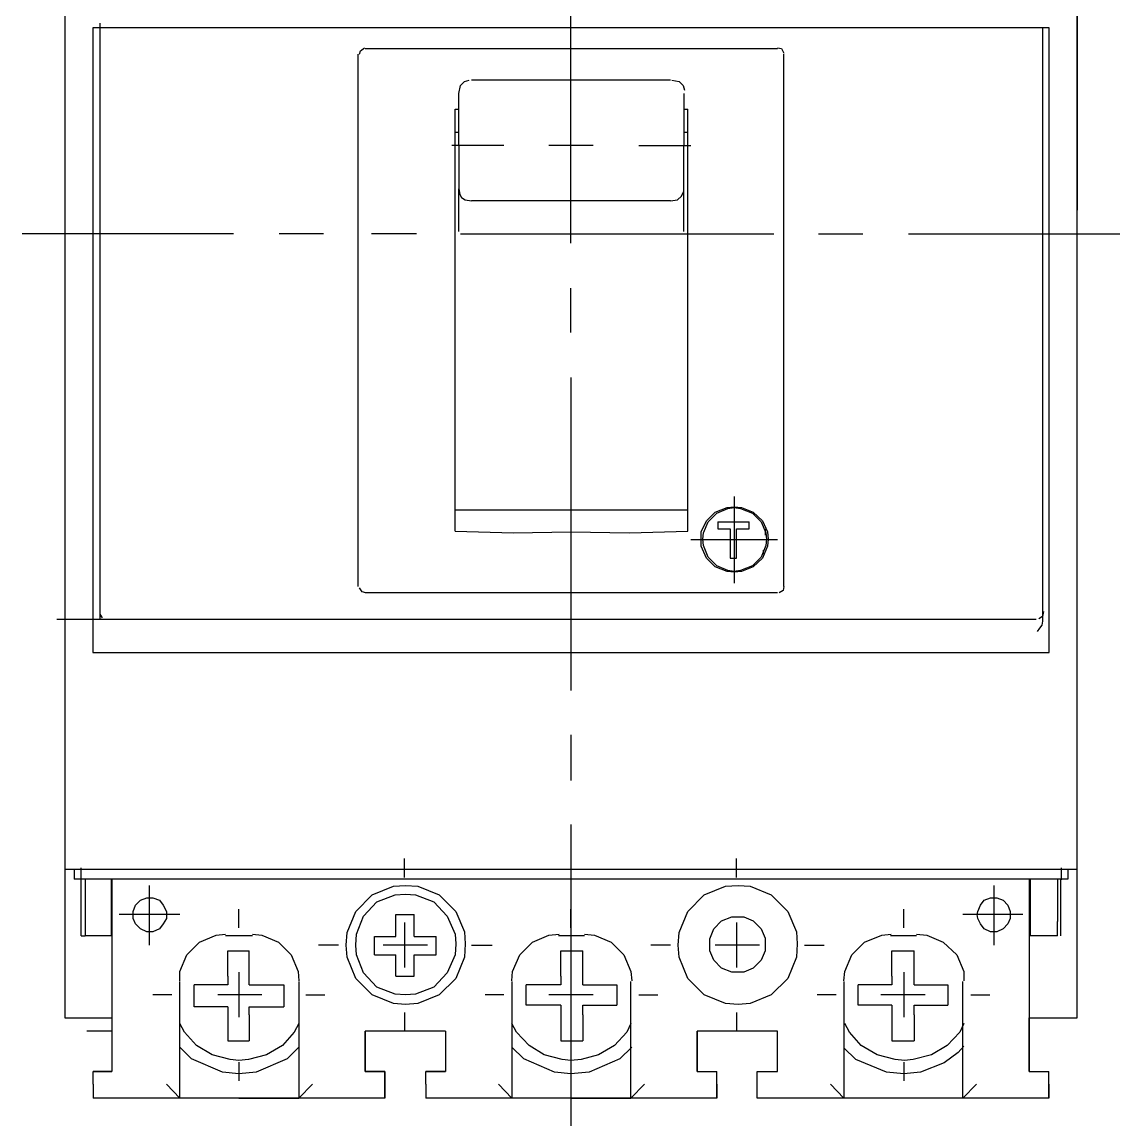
# Model space of a CAD drawing. Header units: millimetres. Extents: x 104 to 100526, y -9639 to 3779.
# Drawn here: x 4838.8 to 4921.4, y 3170.4 to 3253.5 of the extents above; entities that cross this region are included whole.
import ezdxf

# ---------------------------------------------------------------- set-up
doc = ezdxf.new("R2010")
doc.units = ezdxf.units.MM
doc.layers.add('P', color=7, linetype='Continuous')

# ---------------------------------------------------------------- blocks, each defined once
blk = doc.blocks.new('MCCB 3P 50A 18kA')
at = {"ltscale": 0.1}
blk.add_line((4441.835, -825.419), (4441.835, -809.919), dxfattribs=at)
at = {"color": 2, "ltscale": 0.1}
blk.add_lwpolyline([(4405.835, -856.919), (4477.835, -856.919), (4477.835, -809.919), (4405.835, -809.919)], close=True, dxfattribs=at)
at = {"layer": 'P'}
for points in [[(4403.727, -777.635), (4403.727, -873.262)], [(4479.943, -873.262), (4479.943, -780.008)], [(4479.943, -780.008), (4479.943, -823.638)], [(4441.835, -826.132), (4441.835, -802.565)], [(4406.399, -853.912), (4406.399, -809.572)], [(4477.332, -809.925), (4477.332, -853.912)], [(4425.988, -811.648), (4426.284, -811.409)], [(4426.342, -811.47), (4457.386, -811.47)], [(4457.386, -811.409), (4457.686, -811.47)], [(4457.686, -811.47), (4457.864, -811.826)], [(4425.81, -851.954), (4425.81, -811.887)], [(4425.928, -811.887), (4425.988, -811.648)], [(4457.864, -851.954), (4457.864, -811.887)], [(4433.526, -814.259), (4433.823, -813.963)], [(4433.823, -813.963), (4434.179, -813.845)], [(4449.316, -813.845), (4434.358, -813.845)], [(4449.434, -813.845), (4449.969, -813.963)], [(4449.969, -813.963), (4450.265, -814.259)], [(4433.405, -814.852), (4433.526, -814.259)], [(4433.405, -818.772), (4433.405, -814.852)], [(4450.265, -814.259), (4450.383, -814.616)], [(4450.322, -814.852), (4450.322, -818.772)], [(4433.109, -816.04), (4433.405, -816.04)], [(4433.109, -847.798), (4433.109, -816.04)], [(4450.322, -816.04), (4450.622, -816.04)], [(4450.622, -847.798), (4450.622, -816.04)], [(4433.109, -817.763), (4433.405, -817.763)], [(4433.109, -846.196), (4433.109, -817.763)], [(4450.322, -817.763), (4450.622, -817.763)], [(4436.791, -818.772), (4432.874, -818.772)], [(4433.405, -818.772), (4433.405, -822.036)], [(4443.498, -818.772), (4440.173, -818.772)], [(4446.94, -818.772), (4450.857, -818.772)], [(4450.322, -822.215), (4450.322, -818.772)], [(4433.405, -825.24), (4433.405, -822.036)], [(4433.405, -822.036), (4433.466, -822.45)], [(4450.147, -822.572), (4450.322, -822.215)], [(4450.322, -825.24), (4450.322, -822.036)], [(4433.466, -822.45), (4433.584, -822.689)], [(4433.584, -822.689), (4433.88, -822.868)], [(4433.88, -822.868), (4434.358, -822.925)], [(4449.316, -822.925), (4434.358, -822.925)], [(4449.316, -822.925), (4449.848, -822.868)], [(4449.848, -822.868), (4450.147, -822.572)], [(4416.427, -825.419), (4400.52, -825.419)], [(4423.195, -825.419), (4419.874, -825.419)], [(4430.202, -825.419), (4426.816, -825.419)], [(4433.526, -825.419), (4457.09, -825.419)], [(4460.475, -825.419), (4463.797, -825.419)], [(4467.243, -825.419), (4483.151, -825.419)], [(4441.835, -832.839), (4441.835, -829.514)], [(4441.835, -836.221), (4441.835, -859.788)], [(4479.943, -884.422), (4479.943, -844.651)], [(4454.122, -845.186), (4454.122, -851.715)], [(4433.109, -846.196), (4450.622, -846.196)], [(4433.109, -846.196), (4439.877, -846.196)], [(4443.854, -846.196), (4450.622, -846.196)], [(4452.045, -847.027), (4452.698, -846.374)], [(4452.163, -847.084), (4452.816, -846.431)], [(4452.698, -846.374), (4453.59, -846.017)], [(4452.816, -846.431), (4453.647, -846.078)], [(4453.59, -846.017), (4454.122, -845.957)], [(4453.647, -846.078), (4454.122, -846.017)], [(4454.122, -845.957), (4454.657, -846.017)], [(4454.122, -846.017), (4454.596, -846.078)], [(4454.596, -846.078), (4455.488, -846.431)], [(4454.657, -846.017), (4455.549, -846.374)], [(4455.488, -846.431), (4456.141, -847.084)], [(4455.549, -846.374), (4456.259, -847.027)], [(4451.631, -847.858), (4452.045, -847.027)], [(4451.806, -847.915), (4452.163, -847.084)], [(4452.877, -847.084), (4452.877, -847.619)], [(4452.877, -847.084), (4455.249, -847.084)], [(4455.249, -847.619), (4455.249, -847.084)], [(4456.141, -847.084), (4456.498, -847.915)], [(4456.259, -847.027), (4456.615, -847.858)], [(4433.109, -847.798), (4437.501, -847.915)], [(4437.501, -847.915), (4441.835, -847.858)], [(4441.835, -847.858), (4446.227, -847.915)], [(4446.227, -847.915), (4450.622, -847.798)], [(4451.631, -848.39), (4451.631, -847.858)], [(4451.749, -848.39), (4451.806, -847.915)], [(4452.877, -847.619), (4453.826, -847.619)], [(4453.826, -847.619), (4453.826, -849.817)], [(4454.3, -847.619), (4455.249, -847.619)], [(4454.3, -849.817), (4454.3, -847.619)], [(4456.437, -847.619), (4456.437, -848.094)], [(4456.498, -847.915), (4456.558, -848.39)], [(4456.615, -847.858), (4456.676, -848.39)], [(4457.386, -848.45), (4450.857, -848.45)], [(4451.631, -848.925), (4451.631, -848.39)], [(4452.045, -849.817), (4451.631, -848.925)], [(4451.806, -848.868), (4451.749, -848.39)], [(4452.163, -849.756), (4451.806, -848.868)], [(4456.498, -848.868), (4456.141, -849.756)], [(4456.615, -848.925), (4456.259, -849.817)], [(4456.558, -848.39), (4456.498, -848.868)], [(4456.676, -848.39), (4456.615, -848.925)], [(4452.698, -850.47), (4452.045, -849.817)], [(4452.816, -850.409), (4452.163, -849.756)], [(4453.826, -849.817), (4454.3, -849.817)], [(4456.141, -849.756), (4455.488, -850.409)], [(4456.259, -849.817), (4455.549, -850.47)], [(4456.319, -849.521), (4456.319, -849.221)], [(4453.59, -850.826), (4452.698, -850.47)], [(4453.647, -850.766), (4452.816, -850.409)], [(4455.488, -850.409), (4454.596, -850.766)], [(4455.549, -850.47), (4454.657, -850.826)], [(4454.122, -850.884), (4453.59, -850.826)], [(4454.122, -850.826), (4453.647, -850.766)], [(4454.596, -850.766), (4454.122, -850.826)], [(4454.657, -850.826), (4454.122, -850.884)], [(4426.106, -852.368), (4425.928, -852.071)], [(4457.803, -852.25), (4457.507, -852.428)], [(4457.864, -851.954), (4457.803, -852.25)], [(4426.402, -852.428), (4426.106, -852.368)], [(4457.386, -852.428), (4426.342, -852.428)], [(4406.399, -854.387), (4406.399, -853.912)], [(4477.393, -853.852), (4477.332, -854.208)], [(4477.332, -853.912), (4477.332, -854.565)], [(4407.526, -854.447), (4403.135, -854.447)], [(4406.577, -854.326), (4406.399, -854.03)], [(4476.857, -854.447), (4406.813, -854.447)], [(4477.332, -854.208), (4477.036, -854.387)], [(4477.332, -854.565), (4477.275, -854.861)], [(4477.096, -855.1), (4476.918, -855.336)], [(4477.275, -854.861), (4477.096, -855.1)], [(4441.835, -863.113), (4441.835, -866.556)], [(4441.835, -869.88), (4441.835, -892.556)], [(4429.31, -873.858), (4429.31, -872.431)], [(4454.3, -873.858), (4454.3, -872.431)], [(4404.737, -873.262), (4403.727, -873.262)], [(4403.727, -873.262), (4403.727, -884.422)], [(4404.737, -873.262), (4403.727, -873.262)], [(4403.727, -873.262), (4403.727, -884.422)], [(4404.44, -873.262), (4404.44, -873.976)], [(4404.44, -873.262), (4404.44, -873.976)], [(4478.994, -873.262), (4404.737, -873.262)], [(4478.994, -873.262), (4404.737, -873.262)], [(4404.972, -874.033), (4404.972, -873.145)], [(4478.755, -874.033), (4478.755, -873.145)], [(4479.943, -873.262), (4478.994, -873.262)], [(4479.943, -873.262), (4478.994, -873.262)], [(4479.233, -873.262), (4479.233, -873.976)], [(4479.233, -873.262), (4479.233, -873.976)], [(4479.943, -884.422), (4479.943, -873.262)], [(4479.943, -884.422), (4479.943, -873.262)], [(4404.972, -873.976), (4404.44, -873.976)], [(4404.972, -873.976), (4404.44, -873.976)], [(4479.233, -873.976), (4404.972, -873.976)], [(4404.972, -878.25), (4404.972, -873.976)], [(4479.233, -873.976), (4404.972, -873.976)], [(4404.972, -878.25), (4404.972, -873.976)], [(4405.272, -873.976), (4405.272, -878.25)], [(4405.272, -873.976), (4405.272, -878.25)], [(4407.23, -873.976), (4407.23, -877.18)], [(4407.23, -873.976), (4407.23, -877.18)], [(4407.287, -873.976), (4407.287, -888.46)], [(4407.287, -873.976), (4407.287, -888.46)], [(4410.077, -874.45), (4410.077, -878.96)], [(4426.877, -875.164), (4428.478, -874.511)], [(4426.877, -875.164), (4428.478, -874.511)], [(4428.478, -874.511), (4429.37, -874.45)], [(4428.478, -874.511), (4429.37, -874.45)], [(4429.37, -874.45), (4430.319, -874.511)], [(4429.37, -874.45), (4430.319, -874.511)], [(4430.319, -874.511), (4431.921, -875.164)], [(4430.319, -874.511), (4431.921, -875.164)], [(4451.867, -875.164), (4453.469, -874.511)], [(4451.867, -875.164), (4453.469, -874.511)], [(4453.469, -874.511), (4454.421, -874.45)], [(4453.469, -874.511), (4454.421, -874.45)], [(4454.421, -874.45), (4455.31, -874.511)], [(4454.421, -874.45), (4455.31, -874.511)], [(4455.31, -874.511), (4456.912, -875.164)], [(4455.31, -874.511), (4456.912, -875.164)], [(4473.654, -874.45), (4473.654, -878.96)], [(4476.322, -873.976), (4476.322, -888.46)], [(4476.322, -873.976), (4476.322, -888.46)], [(4476.383, -873.976), (4476.383, -877.18)], [(4476.383, -873.976), (4476.383, -877.18)], [(4478.459, -873.976), (4478.459, -877.18)], [(4478.459, -873.976), (4478.459, -877.18)], [(4478.698, -878.25), (4478.698, -873.976)], [(4478.698, -878.25), (4478.698, -873.976)], [(4409.068, -875.935), (4409.424, -875.578)], [(4409.068, -875.935), (4409.424, -875.578)], [(4409.424, -875.578), (4409.899, -875.399)], [(4409.424, -875.578), (4409.899, -875.399)], [(4409.899, -875.399), (4410.138, -875.399)], [(4409.899, -875.399), (4410.138, -875.399)], [(4410.138, -875.399), (4410.373, -875.399)], [(4410.138, -875.399), (4410.373, -875.399)], [(4410.373, -875.399), (4410.851, -875.578)], [(4410.373, -875.399), (4410.851, -875.578)], [(4410.851, -875.578), (4411.147, -875.935)], [(4410.851, -875.578), (4411.147, -875.935)], [(4425.631, -876.409), (4426.877, -875.164)], [(4425.631, -876.409), (4426.877, -875.164)], [(4427.233, -875.696), (4428.6, -875.164)], [(4427.233, -875.696), (4428.6, -875.164)], [(4428.6, -875.164), (4429.37, -875.103)], [(4428.6, -875.164), (4429.37, -875.103)], [(4429.37, -875.103), (4430.141, -875.164)], [(4429.37, -875.103), (4430.141, -875.164)], [(4430.141, -875.164), (4431.507, -875.696)], [(4430.141, -875.164), (4431.507, -875.696)], [(4431.921, -875.164), (4433.17, -876.409)], [(4431.921, -875.164), (4433.17, -876.409)], [(4450.622, -876.409), (4451.867, -875.164)], [(4450.622, -876.409), (4451.867, -875.164)], [(4456.912, -875.164), (4458.16, -876.409)], [(4456.912, -875.164), (4458.16, -876.409)], [(4472.644, -875.935), (4472.94, -875.578)], [(4472.644, -875.935), (4472.94, -875.578)], [(4472.94, -875.578), (4473.415, -875.399)], [(4472.94, -875.578), (4473.415, -875.399)], [(4473.415, -875.399), (4473.654, -875.399)], [(4473.415, -875.399), (4473.654, -875.399)], [(4473.654, -875.399), (4473.889, -875.399)], [(4473.654, -875.399), (4473.889, -875.399)], [(4473.889, -875.399), (4474.364, -875.578)], [(4473.889, -875.399), (4474.364, -875.578)], [(4474.364, -875.578), (4474.721, -875.935)], [(4474.364, -875.578), (4474.721, -875.935)], [(4408.893, -876.409), (4409.068, -875.935)], [(4408.893, -876.409), (4409.068, -875.935)], [(4408.893, -876.648), (4408.893, -876.409)], [(4408.893, -876.648), (4408.893, -876.409)], [(4411.147, -875.935), (4411.383, -876.409)], [(4411.147, -875.935), (4411.383, -876.409)], [(4411.383, -876.409), (4411.383, -876.648)], [(4411.383, -876.409), (4411.383, -876.648)], [(4416.845, -877.654), (4416.845, -876.231)], [(4424.979, -878.011), (4425.631, -876.409)], [(4424.979, -878.011), (4425.631, -876.409)], [(4426.224, -876.766), (4427.233, -875.696)], [(4426.224, -876.766), (4427.233, -875.696)], [(4431.507, -875.696), (4432.517, -876.766)], [(4431.507, -875.696), (4432.517, -876.766)], [(4433.17, -876.409), (4433.823, -877.954)], [(4433.17, -876.409), (4433.823, -877.954)], [(4441.835, -877.654), (4441.835, -876.231)], [(4449.969, -878.011), (4450.622, -876.409)], [(4449.969, -878.011), (4450.622, -876.409)], [(4458.16, -876.409), (4458.813, -877.954)], [(4458.16, -876.409), (4458.813, -877.954)], [(4466.886, -877.654), (4466.886, -876.231)], [(4472.405, -876.648), (4472.466, -876.409)], [(4472.405, -876.648), (4472.466, -876.409)], [(4472.466, -876.409), (4472.644, -875.935)], [(4472.466, -876.409), (4472.644, -875.935)], [(4474.721, -875.935), (4474.899, -876.409)], [(4474.721, -875.935), (4474.899, -876.409)], [(4474.899, -876.409), (4474.899, -876.648)], [(4474.899, -876.409), (4474.899, -876.648)], [(4407.23, -877.18), (4407.23, -878.25)], [(4407.23, -877.18), (4407.23, -878.25)], [(4412.393, -876.648), (4407.823, -876.648)], [(4408.893, -876.944), (4408.893, -876.648)], [(4408.893, -876.944), (4408.893, -876.648)], [(4409.068, -877.358), (4408.893, -876.944)], [(4409.068, -877.358), (4408.893, -876.944)], [(4411.383, -876.944), (4411.147, -877.358)], [(4411.383, -876.944), (4411.147, -877.358)], [(4411.383, -876.648), (4411.383, -876.944)], [(4411.383, -876.648), (4411.383, -876.944)], [(4425.689, -878.132), (4426.224, -876.766)], [(4425.689, -878.132), (4426.224, -876.766)], [(4428.657, -876.648), (4430.023, -876.648)], [(4428.657, -878.307), (4428.657, -876.648)], [(4428.657, -876.648), (4430.023, -876.648)], [(4428.657, -878.307), (4428.657, -876.648)], [(4429.31, -877.24), (4429.31, -880.622)], [(4430.023, -878.307), (4430.023, -876.648)], [(4430.023, -878.307), (4430.023, -876.648)], [(4432.517, -876.766), (4433.109, -878.132)], [(4432.517, -876.766), (4433.109, -878.132)], [(4452.58, -877.715), (4453.173, -877.122)], [(4452.58, -877.715), (4453.173, -877.122)], [(4453.173, -877.122), (4453.943, -876.823)], [(4453.173, -877.122), (4453.943, -876.823)], [(4453.943, -876.823), (4454.421, -876.823)], [(4453.943, -876.823), (4454.421, -876.823)], [(4454.3, -877.24), (4454.3, -880.622)], [(4454.421, -876.823), (4454.835, -876.823)], [(4454.421, -876.823), (4454.835, -876.823)], [(4454.835, -876.823), (4455.549, -877.122)], [(4454.835, -876.823), (4455.549, -877.122)], [(4455.549, -877.122), (4456.141, -877.715)], [(4455.549, -877.122), (4456.141, -877.715)], [(4475.848, -876.648), (4471.338, -876.648)], [(4472.466, -876.944), (4472.405, -876.648)], [(4472.466, -876.944), (4472.405, -876.648)], [(4472.644, -877.358), (4472.466, -876.944)], [(4472.644, -877.358), (4472.466, -876.944)], [(4474.899, -876.944), (4474.721, -877.358)], [(4474.899, -876.944), (4474.721, -877.358)], [(4474.899, -876.648), (4474.899, -876.944)], [(4474.899, -876.648), (4474.899, -876.944)], [(4476.383, -877.18), (4476.383, -878.25)], [(4476.383, -877.18), (4476.383, -878.25)], [(4478.459, -878.25), (4478.459, -877.18)], [(4478.459, -878.25), (4478.459, -877.18)], [(4409.424, -877.715), (4409.068, -877.358)], [(4409.424, -877.715), (4409.068, -877.358)], [(4409.899, -877.954), (4409.424, -877.715)], [(4409.899, -877.954), (4409.424, -877.715)], [(4410.138, -877.954), (4409.899, -877.954)], [(4410.138, -877.954), (4409.899, -877.954)], [(4410.373, -877.954), (4410.138, -877.954)], [(4410.373, -877.954), (4410.138, -877.954)], [(4410.851, -877.715), (4410.373, -877.954)], [(4410.851, -877.715), (4410.373, -877.954)], [(4411.147, -877.358), (4410.851, -877.715)], [(4411.147, -877.358), (4410.851, -877.715)], [(4424.918, -878.96), (4424.979, -878.011)], [(4424.918, -878.96), (4424.979, -878.011)], [(4433.823, -877.954), (4433.88, -878.842)], [(4433.823, -877.954), (4433.88, -878.842)], [(4449.908, -878.96), (4449.969, -878.011)], [(4449.908, -878.96), (4449.969, -878.011)], [(4452.284, -878.485), (4452.58, -877.715)], [(4452.284, -878.485), (4452.58, -877.715)], [(4456.141, -877.715), (4456.437, -878.428)], [(4456.141, -877.715), (4456.437, -878.428)], [(4458.813, -877.954), (4458.87, -878.842)], [(4458.813, -877.954), (4458.87, -878.842)], [(4472.94, -877.715), (4472.644, -877.358)], [(4472.94, -877.715), (4472.644, -877.358)], [(4473.415, -877.954), (4472.94, -877.715)], [(4473.415, -877.954), (4472.94, -877.715)], [(4473.654, -877.954), (4473.415, -877.954)], [(4473.654, -877.954), (4473.415, -877.954)], [(4473.889, -877.954), (4473.654, -877.954)], [(4473.889, -877.954), (4473.654, -877.954)], [(4474.364, -877.715), (4473.889, -877.954)], [(4474.364, -877.715), (4473.889, -877.954)], [(4474.721, -877.358), (4474.364, -877.715)], [(4474.721, -877.358), (4474.364, -877.715)], [(4404.972, -878.25), (4405.272, -878.25)], [(4404.972, -878.25), (4405.272, -878.25)], [(4404.972, -878.25), (4405.272, -878.25)], [(4404.972, -878.25), (4405.272, -878.25)], [(4407.23, -878.25), (4405.272, -878.25)], [(4407.23, -878.25), (4405.272, -878.25)], [(4412.928, -879.673), (4413.877, -878.724)], [(4412.928, -879.673), (4413.877, -878.724)], [(4413.877, -878.724), (4415.125, -878.189)], [(4413.877, -878.724), (4415.125, -878.189)], [(4415.125, -878.189), (4415.835, -878.132)], [(4415.125, -878.189), (4415.835, -878.132)], [(4417.854, -878.25), (4415.835, -878.25)], [(4417.854, -878.25), (4415.835, -878.25)], [(4417.854, -878.132), (4418.568, -878.189)], [(4417.854, -878.132), (4418.568, -878.189)], [(4418.568, -878.189), (4419.813, -878.724)], [(4418.568, -878.189), (4419.813, -878.724)], [(4419.813, -878.724), (4420.762, -879.673)], [(4419.813, -878.724), (4420.762, -879.673)], [(4425.631, -878.96), (4425.689, -878.132)], [(4425.631, -878.96), (4425.689, -878.132)], [(4427.055, -878.307), (4428.125, -878.307)], [(4427.055, -879.673), (4427.055, -878.307)], [(4427.055, -878.307), (4428.125, -878.307)], [(4427.055, -879.673), (4427.055, -878.307)], [(4428.125, -878.307), (4428.657, -878.307)], [(4428.125, -878.307), (4428.657, -878.307)], [(4430.023, -878.307), (4431.686, -878.307)], [(4430.023, -878.307), (4431.686, -878.307)], [(4431.686, -879.673), (4431.686, -878.307)], [(4431.686, -879.673), (4431.686, -878.307)], [(4433.109, -878.132), (4433.17, -878.842)], [(4433.109, -878.132), (4433.17, -878.842)], [(4433.17, -878.842), (4433.109, -879.673)], [(4433.17, -878.842), (4433.109, -879.673)], [(4433.88, -878.842), (4433.823, -879.852)], [(4433.88, -878.842), (4433.823, -879.852)], [(4437.979, -879.673), (4438.928, -878.724)], [(4437.979, -879.673), (4438.928, -878.724)], [(4438.928, -878.724), (4440.173, -878.189)], [(4438.928, -878.724), (4440.173, -878.189)], [(4440.173, -878.189), (4440.947, -878.132)], [(4440.173, -878.189), (4440.947, -878.132)], [(4442.845, -878.25), (4440.886, -878.25)], [(4442.845, -878.25), (4440.886, -878.25)], [(4442.845, -878.132), (4443.615, -878.189)], [(4442.845, -878.132), (4443.615, -878.189)], [(4443.615, -878.189), (4444.864, -878.724)], [(4443.615, -878.189), (4444.864, -878.724)], [(4444.864, -878.724), (4445.813, -879.673)], [(4444.864, -878.724), (4445.813, -879.673)], [(4452.284, -878.96), (4452.284, -878.485)], [(4452.284, -878.96), (4452.284, -878.485)], [(4456.437, -878.428), (4456.437, -878.842)], [(4456.437, -878.428), (4456.437, -878.842)], [(4456.437, -878.842), (4456.437, -879.377)], [(4456.437, -878.842), (4456.437, -879.377)], [(4458.87, -878.842), (4458.813, -879.852)], [(4458.87, -878.842), (4458.813, -879.852)], [(4462.969, -879.673), (4463.918, -878.724)], [(4462.969, -879.673), (4463.918, -878.724)], [(4463.918, -878.724), (4465.224, -878.189)], [(4463.918, -878.724), (4465.224, -878.189)], [(4465.224, -878.189), (4465.934, -878.132)], [(4465.224, -878.189), (4465.934, -878.132)], [(4467.835, -878.25), (4465.877, -878.25)], [(4467.835, -878.25), (4465.877, -878.25)], [(4467.835, -878.132), (4468.606, -878.189)], [(4467.835, -878.132), (4468.606, -878.189)], [(4468.606, -878.189), (4469.854, -878.724)], [(4468.606, -878.189), (4469.854, -878.724)], [(4469.854, -878.724), (4470.864, -879.673)], [(4469.854, -878.724), (4470.864, -879.673)], [(4478.459, -878.25), (4476.383, -878.25)], [(4478.459, -878.25), (4476.383, -878.25)], [(4412.393, -880.922), (4412.928, -879.673)], [(4412.393, -880.922), (4412.928, -879.673)], [(4416.014, -881.275), (4416.014, -879.377)], [(4416.014, -879.377), (4417.615, -879.377)], [(4417.615, -881.928), (4417.615, -879.377)], [(4420.762, -879.673), (4421.297, -880.922)], [(4420.762, -879.673), (4421.297, -880.922)], [(4424.326, -878.96), (4422.842, -878.96)], [(4424.979, -879.852), (4424.918, -878.96)], [(4424.979, -879.852), (4424.918, -878.96)], [(4425.689, -879.673), (4425.631, -878.96)], [(4425.689, -879.673), (4425.631, -878.96)], [(4426.224, -881.04), (4425.689, -879.673)], [(4426.224, -881.04), (4425.689, -879.673)], [(4427.055, -879.673), (4428.657, -879.673)], [(4427.055, -879.673), (4428.657, -879.673)], [(4431.033, -878.96), (4427.708, -878.96)], [(4428.657, -881.275), (4428.657, -879.673)], [(4428.657, -881.275), (4428.657, -879.673)], [(4430.023, -881.275), (4430.023, -879.673)], [(4430.023, -879.673), (4431.686, -879.673)], [(4430.023, -881.275), (4430.023, -879.673)], [(4430.023, -879.673), (4431.686, -879.673)], [(4433.109, -879.673), (4432.517, -881.04)], [(4433.109, -879.673), (4432.517, -881.04)], [(4434.358, -878.96), (4435.899, -878.96)], [(4437.444, -880.922), (4437.979, -879.673)], [(4437.444, -880.922), (4437.979, -879.673)], [(4441.065, -881.275), (4441.065, -879.377)], [(4441.065, -879.377), (4442.727, -879.377)], [(4442.727, -881.928), (4442.727, -879.377)], [(4445.813, -879.673), (4446.348, -880.922)], [(4445.813, -879.673), (4446.348, -880.922)], [(4449.316, -878.96), (4447.832, -878.96)], [(4449.969, -879.852), (4449.908, -878.96)], [(4449.969, -879.852), (4449.908, -878.96)], [(4452.284, -879.377), (4452.284, -878.96)], [(4452.284, -879.377), (4452.284, -878.96)], [(4452.58, -880.091), (4452.284, -879.377)], [(4452.58, -880.091), (4452.284, -879.377)], [(4456.023, -878.96), (4452.698, -878.96)], [(4456.437, -879.377), (4456.141, -880.091)], [(4456.437, -879.377), (4456.141, -880.091)], [(4459.405, -878.96), (4460.889, -878.96)], [(4462.434, -880.922), (4462.969, -879.673)], [(4462.434, -880.922), (4462.969, -879.673)], [(4465.994, -881.275), (4465.994, -879.377)], [(4465.994, -879.377), (4467.657, -879.377)], [(4467.657, -881.928), (4467.657, -879.377)], [(4470.864, -879.673), (4471.396, -880.922)], [(4470.864, -879.673), (4471.396, -880.922)], [(4425.631, -881.454), (4424.979, -879.852)], [(4425.631, -881.454), (4424.979, -879.852)], [(4433.823, -879.852), (4433.17, -881.454)], [(4433.823, -879.852), (4433.17, -881.454)], [(4450.622, -881.454), (4449.969, -879.852)], [(4450.622, -881.454), (4449.969, -879.852)], [(4453.173, -880.683), (4452.58, -880.091)], [(4453.173, -880.683), (4452.58, -880.091)], [(4456.141, -880.091), (4455.549, -880.683)], [(4456.141, -880.091), (4455.549, -880.683)], [(4458.813, -879.852), (4458.16, -881.454)], [(4458.813, -879.852), (4458.16, -881.454)], [(4412.393, -881.632), (4412.393, -880.922)], [(4412.393, -881.632), (4412.393, -880.922)], [(4416.014, -881.275), (4416.014, -881.928)], [(4416.845, -880.979), (4416.845, -884.364)], [(4421.297, -880.922), (4421.358, -881.632)], [(4421.297, -880.922), (4421.358, -881.632)], [(4427.233, -882.106), (4426.224, -881.04)], [(4427.233, -882.106), (4426.224, -881.04)], [(4428.657, -881.275), (4430.023, -881.275)], [(4428.657, -881.275), (4430.023, -881.275)], [(4432.517, -881.04), (4431.507, -882.106)], [(4432.517, -881.04), (4431.507, -882.106)], [(4437.383, -881.632), (4437.444, -880.922)], [(4437.383, -881.632), (4437.444, -880.922)], [(4441.065, -881.275), (4441.065, -881.928)], [(4441.835, -880.979), (4441.835, -884.364)], [(4446.348, -880.922), (4446.405, -881.632)], [(4446.348, -880.922), (4446.405, -881.632)], [(4453.943, -880.979), (4453.173, -880.683)], [(4453.943, -880.979), (4453.173, -880.683)], [(4454.421, -880.979), (4453.943, -880.979)], [(4454.421, -880.979), (4453.943, -880.979)], [(4454.835, -880.979), (4454.421, -880.979)], [(4454.835, -880.979), (4454.421, -880.979)], [(4455.549, -880.683), (4454.835, -880.979)], [(4455.549, -880.683), (4454.835, -880.979)], [(4462.373, -881.632), (4462.434, -880.922)], [(4462.373, -881.632), (4462.434, -880.922)], [(4465.994, -881.275), (4465.994, -881.928)], [(4466.886, -880.979), (4466.886, -884.364)], [(4471.396, -880.922), (4471.396, -881.632)], [(4471.396, -880.922), (4471.396, -881.632)], [(4412.393, -890.476), (4412.393, -881.692)], [(4412.393, -890.476), (4412.393, -881.692)], [(4413.463, -883.59), (4413.463, -881.928)], [(4416.014, -881.928), (4413.463, -881.928)], [(4417.615, -881.928), (4420.23, -881.928)], [(4420.23, -881.928), (4420.23, -883.59)], [(4421.358, -881.692), (4421.358, -890.476)], [(4421.358, -881.692), (4421.358, -890.476)], [(4426.877, -882.702), (4425.631, -881.454)], [(4426.877, -882.702), (4425.631, -881.454)], [(4428.6, -882.641), (4427.233, -882.106)], [(4428.6, -882.641), (4427.233, -882.106)], [(4431.507, -882.106), (4430.141, -882.641)], [(4431.507, -882.106), (4430.141, -882.641)], [(4433.17, -881.454), (4431.921, -882.702)], [(4433.17, -881.454), (4431.921, -882.702)], [(4437.383, -881.692), (4437.383, -890.476)], [(4437.383, -881.692), (4437.383, -890.476)], [(4438.453, -883.473), (4438.453, -881.928)], [(4441.065, -881.928), (4438.453, -881.928)], [(4442.727, -881.928), (4445.278, -881.928)], [(4445.278, -881.928), (4445.278, -883.473)], [(4446.348, -890.476), (4446.348, -881.692)], [(4446.348, -890.476), (4446.348, -881.692)], [(4451.867, -882.702), (4450.622, -881.454)], [(4451.867, -882.702), (4450.622, -881.454)], [(4458.16, -881.454), (4456.912, -882.702)], [(4458.16, -881.454), (4456.912, -882.702)], [(4462.373, -881.692), (4462.373, -890.476)], [(4462.373, -881.692), (4462.373, -890.476)], [(4463.444, -883.473), (4463.444, -881.928)], [(4465.994, -881.928), (4463.444, -881.928)], [(4467.657, -881.928), (4470.208, -881.928)], [(4470.208, -881.928), (4470.208, -883.473)], [(4471.338, -890.476), (4471.338, -881.692)], [(4471.338, -890.476), (4471.338, -881.692)], [(4411.8, -882.702), (4410.373, -882.702)], [(4418.568, -882.702), (4415.243, -882.702)], [(4421.889, -882.702), (4423.316, -882.702)], [(4428.478, -883.355), (4426.877, -882.702)], [(4428.478, -883.355), (4426.877, -882.702)], [(4429.37, -882.702), (4428.6, -882.641)], [(4429.37, -882.702), (4428.6, -882.641)], [(4430.141, -882.641), (4429.37, -882.702)], [(4430.141, -882.641), (4429.37, -882.702)], [(4431.921, -882.702), (4430.319, -883.355)], [(4431.921, -882.702), (4430.319, -883.355)], [(4436.791, -882.702), (4435.364, -882.702)], [(4443.498, -882.702), (4440.173, -882.702)], [(4446.94, -882.702), (4448.364, -882.702)], [(4453.469, -883.355), (4451.867, -882.702)], [(4453.469, -883.355), (4451.867, -882.702)], [(4456.912, -882.702), (4455.31, -883.355)], [(4456.912, -882.702), (4455.31, -883.355)], [(4461.781, -882.702), (4460.354, -882.702)], [(4468.488, -882.702), (4465.163, -882.702)], [(4471.931, -882.702), (4473.354, -882.702)], [(4416.014, -883.59), (4413.463, -883.59)], [(4416.014, -883.59), (4416.014, -886.145)], [(4417.615, -883.59), (4420.23, -883.59)], [(4417.615, -884.186), (4417.615, -883.59)], [(4429.37, -883.412), (4428.478, -883.355)], [(4429.37, -883.412), (4428.478, -883.355)], [(4430.319, -883.355), (4429.37, -883.412)], [(4430.319, -883.355), (4429.37, -883.412)], [(4441.065, -883.473), (4438.453, -883.473)], [(4441.065, -883.473), (4441.065, -886.145)], [(4442.727, -883.473), (4445.278, -883.473)], [(4442.727, -884.186), (4442.727, -883.473)], [(4454.421, -883.412), (4453.469, -883.355)], [(4454.421, -883.412), (4453.469, -883.355)], [(4455.31, -883.355), (4454.421, -883.412)], [(4455.31, -883.355), (4454.421, -883.412)], [(4465.994, -883.473), (4463.444, -883.473)], [(4465.994, -883.473), (4465.994, -886.145)], [(4467.657, -883.473), (4470.208, -883.473)], [(4467.657, -884.186), (4467.657, -883.473)], [(4403.727, -884.422), (4407.287, -884.422)], [(4403.727, -884.422), (4407.287, -884.422)], [(4417.615, -884.186), (4417.615, -886.145)], [(4429.31, -884.008), (4429.31, -885.431)], [(4442.727, -884.186), (4442.727, -886.145)], [(4454.3, -884.008), (4454.3, -885.431)], [(4467.657, -884.186), (4467.657, -886.145)], [(4476.322, -888.46), (4476.322, -884.422)], [(4476.322, -884.422), (4479.943, -884.422)], [(4476.322, -888.46), (4476.322, -884.422)], [(4476.322, -884.422), (4479.943, -884.422)], [(4407.287, -885.431), (4405.389, -885.431)], [(4407.287, -885.431), (4407.287, -888.46)], [(4407.287, -885.431), (4407.287, -888.46)], [(4412.749, -885.492), (4412.393, -884.839)], [(4412.749, -885.492), (4412.393, -884.839)], [(4413.641, -886.501), (4412.749, -885.492)], [(4413.641, -886.501), (4412.749, -885.492)], [(4421.001, -885.492), (4420.109, -886.501)], [(4421.001, -885.492), (4420.109, -886.501)], [(4421.358, -884.839), (4421.001, -885.492)], [(4421.358, -884.839), (4421.001, -885.492)], [(4426.342, -885.431), (4426.342, -888.46)], [(4432.399, -885.431), (4426.342, -885.431)], [(4426.342, -888.46), (4426.342, -885.431)], [(4426.342, -885.431), (4426.342, -888.46)], [(4432.399, -885.431), (4426.342, -885.431)], [(4426.342, -888.46), (4426.342, -885.431)], [(4432.399, -885.431), (4432.399, -888.46)], [(4432.399, -885.431), (4432.399, -888.46)], [(4437.74, -885.492), (4437.383, -884.839)], [(4437.74, -885.492), (4437.383, -884.839)], [(4438.689, -886.501), (4437.74, -885.492)], [(4438.689, -886.501), (4437.74, -885.492)], [(4446.049, -885.492), (4445.1, -886.501)], [(4446.049, -885.492), (4445.1, -886.501)], [(4446.348, -884.839), (4446.049, -885.492)], [(4446.348, -884.839), (4446.049, -885.492)], [(4451.332, -888.46), (4451.332, -885.431)], [(4457.386, -885.431), (4451.332, -885.431)], [(4451.332, -885.431), (4451.332, -888.46)], [(4451.332, -888.46), (4451.332, -885.431)], [(4457.386, -885.431), (4451.332, -885.431)], [(4451.332, -885.431), (4451.332, -888.46)], [(4457.386, -888.46), (4457.386, -885.431)], [(4457.386, -888.46), (4457.386, -885.431)], [(4462.791, -885.492), (4462.434, -884.839)], [(4462.791, -885.492), (4462.434, -884.839)], [(4463.679, -886.501), (4462.791, -885.492)], [(4463.679, -886.501), (4462.791, -885.492)], [(4471.1, -885.492), (4470.151, -886.501)], [(4471.1, -885.492), (4470.151, -886.501)], [(4471.396, -884.839), (4471.1, -885.492)], [(4471.396, -884.839), (4471.1, -885.492)], [(4416.014, -886.145), (4417.615, -886.145)], [(4441.065, -886.145), (4442.727, -886.145)], [(4465.994, -886.145), (4467.657, -886.145)], [(4413.284, -887.508), (4412.393, -886.619)], [(4413.284, -887.508), (4412.393, -886.619)], [(4414.826, -887.211), (4413.641, -886.501)], [(4414.826, -887.211), (4413.641, -886.501)], [(4416.192, -887.568), (4414.826, -887.211)], [(4416.192, -887.568), (4414.826, -887.211)], [(4418.921, -887.211), (4417.558, -887.568)], [(4418.921, -887.211), (4417.558, -887.568)], [(4420.109, -886.501), (4418.921, -887.211)], [(4420.109, -886.501), (4418.921, -887.211)], [(4421.358, -886.619), (4420.466, -887.508)], [(4421.358, -886.619), (4420.466, -887.508)], [(4438.275, -887.508), (4437.383, -886.619)], [(4438.275, -887.508), (4437.383, -886.619)], [(4439.816, -887.211), (4438.689, -886.501)], [(4439.816, -887.211), (4438.689, -886.501)], [(4441.182, -887.568), (4439.816, -887.211)], [(4441.182, -887.568), (4439.816, -887.211)], [(4443.912, -887.211), (4442.606, -887.568)], [(4443.912, -887.211), (4442.606, -887.568)], [(4445.1, -886.501), (4443.912, -887.211)], [(4445.1, -886.501), (4443.912, -887.211)], [(4446.405, -886.619), (4445.517, -887.508)], [(4446.405, -886.619), (4445.517, -887.508)], [(4463.265, -887.568), (4462.373, -886.68)], [(4463.265, -887.568), (4462.373, -886.68)], [(4464.867, -887.211), (4463.679, -886.501)], [(4464.867, -887.211), (4463.679, -886.501)], [(4466.233, -887.568), (4464.867, -887.211)], [(4466.233, -887.568), (4464.867, -887.211)], [(4468.963, -887.211), (4467.596, -887.568)], [(4468.963, -887.211), (4467.596, -887.568)], [(4470.151, -886.501), (4468.963, -887.211)], [(4470.151, -886.501), (4468.963, -887.211)], [(4470.982, -887.033), (4469.912, -887.807)], [(4470.982, -887.033), (4469.912, -887.807)], [(4471.396, -886.559), (4470.982, -887.033)], [(4471.396, -886.559), (4470.982, -887.033)], [(4415.6, -888.517), (4413.284, -887.508)], [(4415.6, -888.517), (4413.284, -887.508)], [(4416.845, -887.629), (4416.192, -887.568)], [(4416.845, -887.629), (4416.192, -887.568)], [(4417.558, -887.568), (4416.845, -887.629)], [(4417.558, -887.568), (4416.845, -887.629)], [(4416.845, -887.747), (4416.845, -889.17)], [(4420.466, -887.508), (4418.151, -888.517)], [(4420.466, -887.508), (4418.151, -888.517)], [(4440.59, -888.517), (4438.275, -887.508)], [(4440.59, -888.517), (4438.275, -887.508)], [(4441.835, -887.629), (4441.182, -887.568)], [(4441.835, -887.629), (4441.182, -887.568)], [(4442.606, -887.568), (4441.835, -887.629)], [(4442.606, -887.568), (4441.835, -887.629)], [(4441.835, -887.747), (4441.835, -889.17)], [(4445.517, -887.508), (4443.202, -888.517)], [(4445.517, -887.508), (4443.202, -888.517)], [(4465.58, -888.517), (4463.265, -887.568)], [(4465.58, -888.517), (4463.265, -887.568)], [(4466.943, -887.629), (4466.233, -887.568)], [(4466.943, -887.629), (4466.233, -887.568)], [(4466.886, -887.747), (4466.886, -889.17)], [(4467.596, -887.568), (4466.943, -887.629)], [(4467.596, -887.568), (4466.943, -887.629)], [(4469.912, -887.807), (4468.131, -888.517)], [(4469.912, -887.807), (4468.131, -888.517)], [(4407.287, -888.46), (4405.864, -888.46)], [(4405.864, -889.409), (4405.864, -888.46)], [(4405.864, -888.46), (4407.287, -888.46)], [(4407.287, -888.46), (4405.864, -888.46)], [(4405.864, -889.409), (4405.864, -888.46)], [(4405.864, -888.46), (4407.287, -888.46)], [(4405.864, -889.409), (4405.864, -888.46)], [(4405.864, -888.46), (4407.287, -888.46)], [(4407.287, -888.46), (4405.864, -888.46)], [(4407.287, -888.46), (4405.864, -888.46)], [(4405.864, -889.409), (4405.864, -888.46)], [(4405.864, -888.46), (4407.287, -888.46)], [(4416.845, -888.638), (4415.6, -888.517)], [(4416.845, -888.638), (4415.6, -888.517)], [(4418.151, -888.517), (4416.845, -888.638)], [(4418.151, -888.517), (4416.845, -888.638)], [(4427.826, -888.46), (4426.342, -888.46)], [(4426.342, -888.46), (4427.826, -888.46)], [(4427.826, -888.46), (4426.342, -888.46)], [(4426.342, -888.46), (4427.826, -888.46)], [(4427.826, -888.46), (4427.826, -890.476)], [(4427.826, -889.409), (4427.826, -888.46)], [(4427.826, -888.46), (4427.826, -890.476)], [(4427.826, -889.409), (4427.826, -888.46)], [(4432.399, -888.46), (4430.915, -888.46)], [(4430.915, -889.409), (4430.915, -888.46)], [(4430.915, -888.46), (4432.399, -888.46)], [(4432.399, -888.46), (4430.915, -888.46)], [(4430.915, -889.409), (4430.915, -888.46)], [(4430.915, -888.46), (4432.399, -888.46)], [(4441.835, -888.638), (4440.59, -888.517)], [(4441.835, -888.638), (4440.59, -888.517)], [(4443.202, -888.517), (4441.835, -888.638)], [(4443.202, -888.517), (4441.835, -888.638)], [(4451.332, -888.46), (4452.816, -888.46)], [(4451.332, -888.46), (4452.816, -888.46)], [(4451.332, -888.46), (4452.816, -888.46)], [(4451.332, -888.46), (4452.816, -888.46)], [(4452.816, -890.476), (4452.816, -888.46)], [(4452.816, -889.409), (4452.816, -888.46)], [(4452.816, -890.476), (4452.816, -888.46)], [(4452.816, -889.409), (4452.816, -888.46)], [(4455.845, -888.46), (4457.386, -888.46)], [(4455.845, -889.409), (4455.845, -888.46)], [(4455.845, -888.46), (4457.386, -888.46)], [(4455.845, -888.46), (4457.386, -888.46)], [(4455.845, -889.409), (4455.845, -888.46)], [(4455.845, -888.46), (4457.386, -888.46)], [(4466.886, -888.638), (4465.58, -888.517)], [(4466.886, -888.638), (4465.58, -888.517)], [(4468.131, -888.517), (4466.886, -888.638)], [(4468.131, -888.517), (4466.886, -888.638)], [(4476.322, -888.46), (4477.806, -888.46)], [(4476.322, -888.46), (4477.806, -888.46)], [(4476.322, -888.46), (4477.806, -888.46)], [(4476.322, -888.46), (4477.806, -888.46)], [(4477.806, -890.476), (4477.806, -888.46)], [(4477.806, -889.409), (4477.806, -888.46)], [(4477.806, -890.476), (4477.806, -888.46)], [(4477.806, -889.409), (4477.806, -888.46)], [(4405.864, -889.409), (4405.864, -890.476)], [(4405.864, -889.409), (4405.864, -890.476)], [(4405.864, -889.409), (4405.864, -890.476)], [(4405.864, -889.409), (4405.864, -890.476)], [(4411.383, -889.409), (4412.393, -890.476)], [(4411.383, -889.409), (4412.393, -890.476)], [(4421.358, -890.476), (4422.367, -889.409)], [(4427.826, -890.476), (4427.826, -889.409)], [(4427.826, -890.476), (4427.826, -889.409)], [(4430.915, -889.409), (4430.915, -890.476)], [(4430.915, -889.409), (4430.915, -890.476)], [(4436.373, -889.409), (4437.383, -890.476)], [(4436.373, -889.409), (4437.383, -890.476)], [(4446.348, -890.476), (4447.358, -889.409)], [(4446.348, -890.476), (4447.358, -889.409)], [(4452.816, -889.409), (4452.816, -890.476)], [(4452.816, -889.409), (4452.816, -890.476)], [(4455.845, -890.476), (4455.845, -889.409)], [(4455.845, -890.476), (4455.845, -889.409)], [(4461.364, -889.409), (4462.373, -890.476)], [(4461.364, -889.409), (4462.373, -890.476)], [(4471.338, -890.476), (4472.345, -889.409)], [(4471.338, -890.476), (4472.345, -889.409)], [(4477.806, -889.409), (4477.806, -890.476)], [(4477.806, -889.409), (4477.806, -890.476)], [(4412.393, -890.476), (4405.864, -890.476)], [(4412.393, -890.476), (4405.864, -890.476)], [(4421.358, -890.476), (4412.393, -890.476)], [(4421.358, -890.476), (4412.393, -890.476)], [(4416.845, -890.476), (4421.358, -890.476)], [(4416.845, -890.476), (4421.358, -890.476)], [(4427.826, -890.476), (4421.358, -890.476)], [(4437.383, -890.476), (4430.915, -890.476)], [(4437.383, -890.476), (4430.915, -890.476)], [(4446.348, -890.476), (4437.383, -890.476)], [(4446.348, -890.476), (4437.383, -890.476)], [(4441.835, -890.476), (4446.348, -890.476)], [(4441.835, -890.476), (4446.348, -890.476)], [(4452.816, -890.476), (4446.348, -890.476)], [(4452.816, -890.476), (4446.348, -890.476)], [(4462.373, -890.476), (4455.845, -890.476)], [(4462.373, -890.476), (4455.845, -890.476)], [(4471.338, -890.476), (4462.373, -890.476)], [(4471.338, -890.476), (4462.373, -890.476)], [(4471.338, -890.476), (4466.886, -890.476)], [(4471.338, -890.476), (4466.886, -890.476)], [(4477.806, -890.476), (4471.338, -890.476)], [(4477.806, -890.476), (4471.338, -890.476)]]:
    blk.add_lwpolyline(points, dxfattribs=at)

msp = doc.modelspace()

# ---------------------------------------------------------------- block references
msp.add_blockref('MCCB 3P 50A 18kA', (438.234, 4062.942))

doc.saveas('drawing.dxf')
